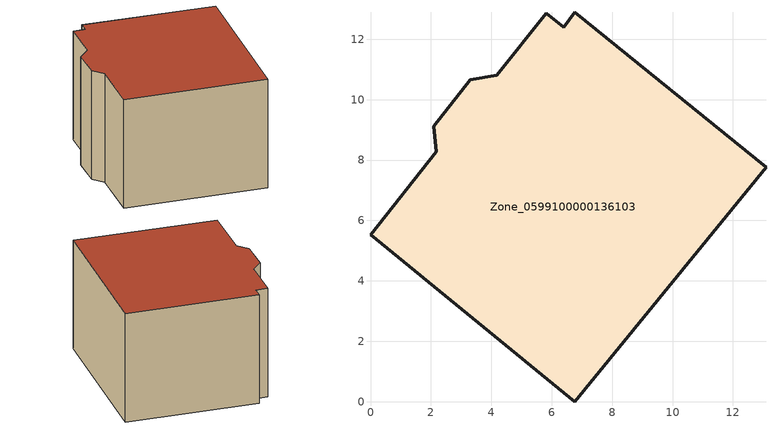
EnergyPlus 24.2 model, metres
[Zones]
Zone_0599100000136103
 floor ground (C_G): 5.82,12.86 6.39,12.4 6.76,12.89 13.09,7.76 6.77,0 0,5.52 2.18,8.27 2.1,9.12 3.3,10.66 4.18,10.81 z0
 wall outside (C_F): 4.18,10.81 3.3,10.66 2.1,9.12 2.18,8.27 0,5.52 6.77,0 13.09,7.76 6.76,12.89 6.39,12.4 5.82,12.86 4.18,10.81 z0:7
 roof outside (C_R): 6.39,12.4 5.82,12.86 4.18,10.81 3.3,10.66 2.1,9.12 2.18,8.27 0,5.52 6.77,0 13.09,7.76 6.76,12.89 z7
[BUILDING]
Pand.0599100000136103: North Axis=0; Terrain=City; Loads Convergence Tolerance Value=0.04; Temperature Convergence Tolerance Value=0.4; Solar Distribution=FullExterior; Maximum Number of Warmup Days=25; Minimum Number of Warmup Days=1
[Site:Location]
Rotterdam.The.Hague.AP_ZH_NLD Design_Conditions: Latitude=51.96; Longitude=4.45; Time Zone=1; Elevation=-4.5
[SITE:GROUNDTEMPERATURE:BUILDINGSURFACE]
18, 18, 18, 18, 18, 18, 18, 18, 18, 18, 18, 18
[MATERIAL] Thermal Absorptance=0.9; Solar Absorptance=0.7; Visible Absorptance=0.7
Name | Roughness | Thickness | Conductivity | Density | Specific Heat
G.D.1965 | MediumSmooth | 0.15 | 1 | 540 | 1210
F.D.1965 | Rough | 0.3 | 0.857143 | 1920 | 840
R.D.1965 | MediumRough | 0.2 | 0.08 | 1500 | 1000
[CONSTRUCTION]
C_G: G.D.1965
C_F: F.D.1965
C_R: R.D.1965
[ZONE]
Zone_0599100000136103: Type=1; Multiplier=1; Ceiling Height=Autocalculate; Volume=Autocalculate; Floor Area=autocalculate; Part of Total Floor Area=Yes
[ZONEINFILTRATION:DESIGNFLOWRATE]
Infil_Zone_0599100000136103: Zone or ZoneList or Space or SpaceList=Zone_0599100000136103; Schedule=AlwaysOn; Design Flow Rate Calculation Method=Flow/Area; Flow Rate per Floor Area=0.0042; Constant Term Coefficient=1; Temperature Term Coefficient=0; Velocity Term Coefficient=0; Velocity Squared Term Coefficient=0
[HVACTEMPLATE:ZONE:IDEALLOADSAIRSYSTEM]
Zone_0599100000136103: Maximum Heating Supply Air Temperature=50; Minimum Cooling Supply Air Temperature=13; Maximum Heating Supply Air Humidity Ratio=0.0156; Minimum Cooling Supply Air Humidity Ratio=0.0077; Heating Limit=NoLimit; Cooling Limit=NoLimit; Dehumidification Control Type=ConstantSensibleHeatRatio; Cooling Sensible Heat Ratio=0.7; Dehumidification Setpoint=60; Humidification Control Type=None; Humidification Setpoint=30; Outdoor Air Method=None; Outdoor Air Flow Rate per Person=0.00944; Outdoor Air Flow Rate per Zone Floor Area=0; Outdoor Air Flow Rate per Zone=0; Demand Controlled Ventilation Type=None; Outdoor Air Economizer Type=NoEconomizer; Heat Recovery Type=None; Sensible Heat Recovery Effectiveness=0.7; Latent Heat Recovery Effectiveness=0.65
[ZONECONTROL:THERMOSTAT]
ThermostatControl_Zone_0599100000136103: Zone or ZoneList=Zone_0599100000136103; Control Type Schedule=DualSetpointControlType; Control 1=Thermostat_Zone_0599100000136103; Temperature Difference Between Cutout And Setpoint=0
[THERMOSTATSETPOINT:DUALSETPOINT]
Thermostat_Zone_0599100000136103: Heating Setpoint Temperature Schedule=HeatingSetpoint_Zone_0599100000136103; Cooling Setpoint Temperature Schedule=CoolingSetpoint_Zone_0599100000136103
[SCHEDULE:COMPACT]
HeatingSetpoint_Zone_0599100000136103: Through: 12/31, For: AllDays, Until: 24:00, 21
CoolingSetpoint_Zone_0599100000136103: Through: 12/31, For: AllDays, Until: 24:00, 24
DualSetpointControlType: Through: 12/31, For: AllDays, Until: 24:00, 4
AlwaysOn: Through: 12/31, For: AllDays, Until: 24:00, 1
